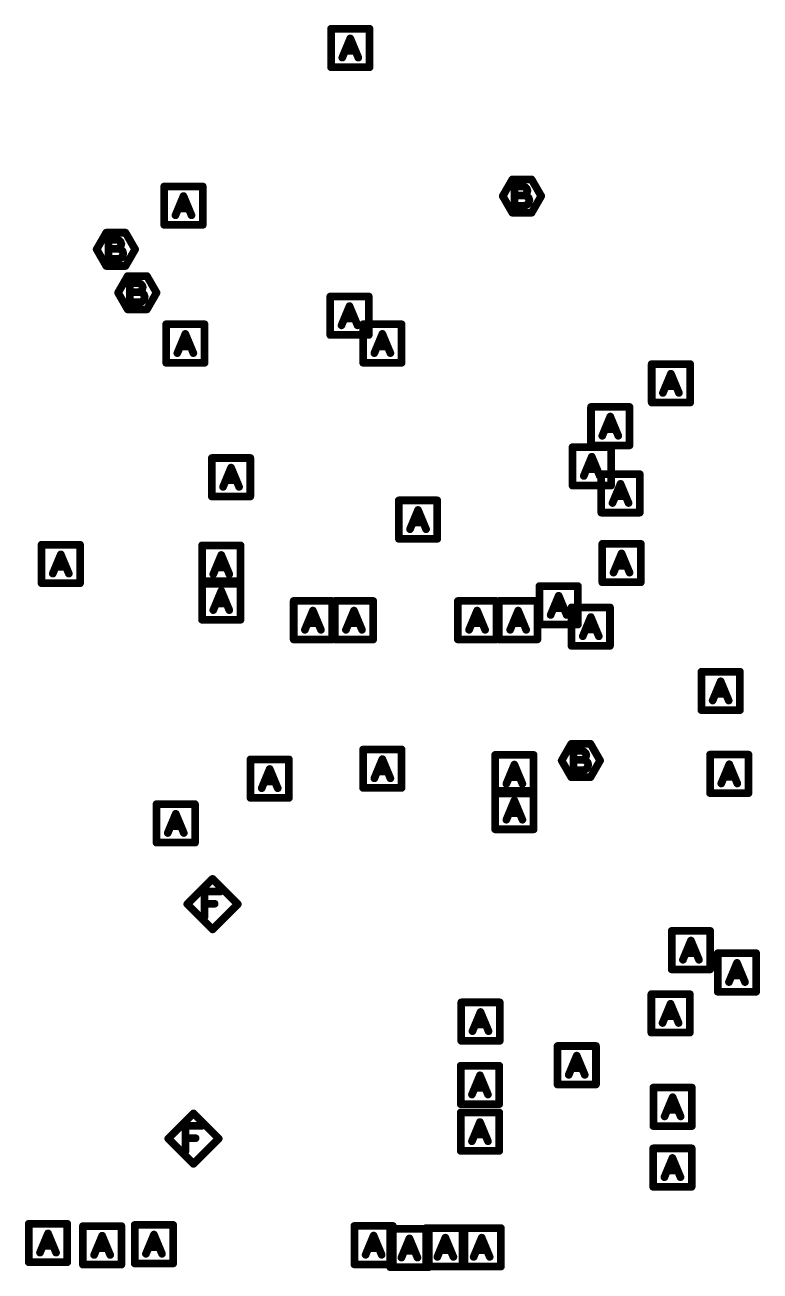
# Model space of a CAD drawing. Extents: x -14.2 to 19.9, y -5.2 to 16.9.
# Drawn here: x 1.117 to 1.69, y 3.436 to 4.407 of the extents above; entities that cross this region are included whole.
import ezdxf

# ---------------------------------------------------------------- set-up
doc = ezdxf.new("R2010")
doc.units = 0
doc.layers.get('0').update_dxf_attribs({"linetype": 'CONTINUOUS'})
doc.layers.add('FAB', color=2, linetype='CONTINUOUS')

# ---------------------------------------------------------------- blocks, each defined once
blk = doc.blocks.new('ROUND_1')
at = {"const_width": 0.003}
blk.add_lwpolyline([(-0.0015, 0, 1), (0.0015, 0, 1)], format="xyb", close=True, dxfattribs=at)

msp = doc.modelspace()

# ---------------------------------------------------------------- linework, layer by layer
at = {"layer": 'FAB', "const_width": 0.006}
for points in [[(1.3559, 4.37421), (1.3559, 4.40421)], [(1.3559, 4.40421), (1.3859, 4.40421)], [(1.3859, 4.40421), (1.3859, 4.37421)], [(1.36465, 4.38171), (1.3709, 4.39671)], [(1.3709, 4.39671), (1.37715, 4.38171)], [(1.3749, 4.38696), (1.3669, 4.38696)], [(1.3859, 4.37421), (1.3559, 4.37421)], [(1.2259, 4.25133), (1.2259, 4.28133)], [(1.2259, 4.28133), (1.2559, 4.28133)], [(1.2559, 4.28133), (1.2559, 4.25133)], [(1.4897, 4.2738), (1.4972, 4.28679)], [(1.4972, 4.28679), (1.5122, 4.28679)], [(1.5057, 4.2813), (1.49895, 4.2813)], [(1.49895, 4.2813), (1.49895, 4.2663)], [(1.50745, 4.28055), (1.5057, 4.2813)], [(1.50845, 4.27955), (1.50745, 4.28055)], [(1.5122, 4.28679), (1.5197, 4.2738)], [(1.23465, 4.25883), (1.2409, 4.27383)], [(1.2409, 4.27383), (1.24715, 4.25883)], [(1.4972, 4.26081), (1.4897, 4.2738)], [(1.5067, 4.2743), (1.49895, 4.2743)], [(1.5067, 4.2743), (1.5077, 4.27505)], [(1.50845, 4.2738), (1.5067, 4.2743)], [(1.5077, 4.27505), (1.50845, 4.2763)], [(1.50895, 4.27805), (1.50845, 4.27955)], [(1.50845, 4.2763), (1.50895, 4.27805)], [(1.50995, 4.2723), (1.50845, 4.2738)], [(1.51045, 4.27055), (1.50995, 4.2723)], [(1.5197, 4.2738), (1.5122, 4.26081)], [(1.2449, 4.26408), (1.2369, 4.26408)], [(1.49895, 4.2663), (1.5072, 4.2663)], [(1.5072, 4.2663), (1.50895, 4.2673)], [(1.50895, 4.2673), (1.50995, 4.2688)], [(1.50995, 4.2688), (1.51045, 4.27055)], [(1.2559, 4.25133), (1.2259, 4.25133)], [(1.5122, 4.26081), (1.4972, 4.26081)], [(1.17323, 4.2323), (1.18073, 4.24529)], [(1.18073, 4.24529), (1.19573, 4.24529)], [(1.19573, 4.24529), (1.20323, 4.2323)], [(1.18073, 4.21931), (1.17323, 4.2323)], [(1.18923, 4.2398), (1.18248, 4.2398)], [(1.18248, 4.2398), (1.18248, 4.2248)], [(1.19023, 4.2328), (1.18248, 4.2328)], [(1.19098, 4.23905), (1.18923, 4.2398)], [(1.19023, 4.2328), (1.19123, 4.23355)], [(1.19198, 4.2323), (1.19023, 4.2328)], [(1.19198, 4.23805), (1.19098, 4.23905)], [(1.19123, 4.23355), (1.19198, 4.2348)], [(1.19248, 4.23655), (1.19198, 4.23805)], [(1.19198, 4.2348), (1.19248, 4.23655)], [(1.19348, 4.2308), (1.19198, 4.2323)], [(1.20323, 4.2323), (1.19573, 4.21931)], [(1.18248, 4.2248), (1.19073, 4.2248)], [(1.19073, 4.2248), (1.19248, 4.2258)], [(1.19248, 4.2258), (1.19348, 4.2273)], [(1.19398, 4.22905), (1.19348, 4.2308)], [(1.19348, 4.2273), (1.19398, 4.22905)], [(1.19573, 4.21931), (1.18073, 4.21931)], [(1.18992, 4.19848), (1.19742, 4.21147)], [(1.19742, 4.21147), (1.21242, 4.21147)], [(1.20592, 4.20598), (1.19917, 4.20598)], [(1.19917, 4.20598), (1.19917, 4.19098)], [(1.20767, 4.20523), (1.20592, 4.20598)], [(1.20867, 4.20423), (1.20767, 4.20523)], [(1.20917, 4.20273), (1.20867, 4.20423)], [(1.20867, 4.20098), (1.20917, 4.20273)], [(1.21242, 4.21147), (1.21992, 4.19848)], [(1.19742, 4.18549), (1.18992, 4.19848)], [(1.20692, 4.19898), (1.19917, 4.19898)], [(1.20692, 4.19898), (1.20792, 4.19973)], [(1.20867, 4.19848), (1.20692, 4.19898)], [(1.20792, 4.19973), (1.20867, 4.20098)], [(1.21017, 4.19698), (1.20867, 4.19848)], [(1.20917, 4.19198), (1.21017, 4.19348)], [(1.21067, 4.19523), (1.21017, 4.19698)], [(1.21017, 4.19348), (1.21067, 4.19523)], [(1.21992, 4.19848), (1.21242, 4.18549)], [(1.3553, 4.16555), (1.3553, 4.19555)], [(1.3553, 4.19555), (1.3853, 4.19555)], [(1.3853, 4.19555), (1.3853, 4.16555)], [(1.21242, 4.18549), (1.19742, 4.18549)], [(1.19917, 4.19098), (1.20742, 4.19098)], [(1.20742, 4.19098), (1.20917, 4.19198)], [(1.36405, 4.17305), (1.3703, 4.18805)], [(1.3703, 4.18805), (1.37655, 4.17305)], [(1.22735, 4.14388), (1.22735, 4.17388)], [(1.22735, 4.17388), (1.25735, 4.17388)], [(1.25735, 4.17388), (1.25735, 4.14388)], [(1.3743, 4.1783), (1.3663, 4.1783)], [(1.3809, 4.14388), (1.3809, 4.17388)], [(1.3809, 4.17388), (1.4109, 4.17388)], [(1.4109, 4.17388), (1.4109, 4.14388)], [(1.2361, 4.15138), (1.24235, 4.16638)], [(1.24235, 4.16638), (1.2486, 4.15138)], [(1.3853, 4.16555), (1.3553, 4.16555)], [(1.38965, 4.15138), (1.3959, 4.16638)], [(1.3959, 4.16638), (1.40215, 4.15138)], [(1.24635, 4.15663), (1.23835, 4.15663)], [(1.3999, 4.15663), (1.3919, 4.15663)], [(1.25735, 4.14388), (1.22735, 4.14388)], [(1.4109, 4.14388), (1.3809, 4.14388)], [(1.60577, 4.11287), (1.60577, 4.14287)], [(1.60577, 4.14287), (1.63577, 4.14287)], [(1.61452, 4.12037), (1.62077, 4.13537)], [(1.62077, 4.13537), (1.62702, 4.12037)], [(1.63577, 4.14287), (1.63577, 4.11287)], [(1.62477, 4.12562), (1.61677, 4.12562)], [(1.5585, 4.07945), (1.5585, 4.10945)], [(1.5585, 4.10945), (1.5885, 4.10945)], [(1.5885, 4.10945), (1.5885, 4.07945)], [(1.63577, 4.11287), (1.60577, 4.11287)], [(1.56725, 4.08695), (1.5735, 4.10195)], [(1.5735, 4.10195), (1.57975, 4.08695)], [(1.5775, 4.0922), (1.5695, 4.0922)], [(1.5441, 4.04815), (1.5441, 4.07815)], [(1.5441, 4.07815), (1.5741, 4.07815)], [(1.5885, 4.07945), (1.5585, 4.07945)], [(1.5741, 4.07815), (1.5741, 4.04815)], [(1.263, 4.03965), (1.263, 4.06965)], [(1.263, 4.06965), (1.293, 4.06965)], [(1.293, 4.06965), (1.293, 4.03965)], [(1.55285, 4.05565), (1.5591, 4.07065)], [(1.5591, 4.07065), (1.56535, 4.05565)], [(1.27175, 4.04715), (1.278, 4.06215)], [(1.278, 4.06215), (1.28425, 4.04715)], [(1.5631, 4.0609), (1.5551, 4.0609)], [(1.5665, 4.02705), (1.5665, 4.05705)], [(1.5665, 4.05705), (1.5965, 4.05705)], [(1.5965, 4.05705), (1.5965, 4.02705)], [(1.282, 4.0524), (1.274, 4.0524)], [(1.5741, 4.04815), (1.5441, 4.04815)], [(1.57525, 4.03455), (1.5815, 4.04955)], [(1.5815, 4.04955), (1.58775, 4.03455)], [(1.293, 4.03965), (1.263, 4.03965)], [(1.5855, 4.0398), (1.5775, 4.0398)], [(1.4087, 4.00665), (1.4087, 4.03665)], [(1.4087, 4.03665), (1.4387, 4.03665)], [(1.41745, 4.01415), (1.4237, 4.02915)], [(1.4237, 4.02915), (1.42995, 4.01415)], [(1.4387, 4.03665), (1.4387, 4.00665)], [(1.4277, 4.0194), (1.4197, 4.0194)], [(1.5965, 4.02705), (1.5665, 4.02705)], [(1.1303, 3.97205), (1.1303, 4.00205)], [(1.1303, 4.00205), (1.1603, 4.00205)], [(1.1603, 4.00205), (1.1603, 3.97205)], [(1.25537, 3.97156), (1.25537, 4.00156)], [(1.25537, 4.00156), (1.28537, 4.00156)], [(1.28537, 4.00156), (1.28537, 3.97156)], [(1.4387, 4.00665), (1.4087, 4.00665)], [(1.5673, 3.97278), (1.5673, 4.00278)], [(1.5673, 4.00278), (1.5973, 4.00278)], [(1.5973, 4.00278), (1.5973, 3.97278)], [(1.13905, 3.97955), (1.1453, 3.99455)], [(1.1453, 3.99455), (1.15155, 3.97955)], [(1.26412, 3.97906), (1.27037, 3.99406)], [(1.27037, 3.99406), (1.27662, 3.97906)], [(1.57605, 3.98028), (1.5823, 3.99528)], [(1.5823, 3.99528), (1.58855, 3.98028)], [(1.1493, 3.9848), (1.1413, 3.9848)], [(1.27437, 3.98431), (1.26637, 3.98431)], [(1.5863, 3.98553), (1.5783, 3.98553)], [(1.1603, 3.97205), (1.1303, 3.97205)], [(1.25537, 3.94356), (1.25537, 3.97356)], [(1.25537, 3.97356), (1.28537, 3.97356)], [(1.28537, 3.97156), (1.25537, 3.97156)], [(1.28537, 3.97356), (1.28537, 3.94356)], [(1.5183, 3.9398), (1.5183, 3.9698)], [(1.5183, 3.9698), (1.5483, 3.9698)], [(1.5483, 3.9698), (1.5483, 3.9398)], [(1.5973, 3.97278), (1.5673, 3.97278)], [(1.26412, 3.95106), (1.27037, 3.96606)], [(1.27037, 3.96606), (1.27662, 3.95106)], [(1.52705, 3.9473), (1.5333, 3.9623)], [(1.5333, 3.9623), (1.53955, 3.9473)], [(1.27437, 3.95631), (1.26637, 3.95631)], [(1.32677, 3.92822), (1.32677, 3.95822)], [(1.32677, 3.95822), (1.35677, 3.95822)], [(1.33552, 3.93572), (1.34177, 3.95072)], [(1.34177, 3.95072), (1.34802, 3.93572)], [(1.35677, 3.95822), (1.35677, 3.92822)], [(1.35877, 3.92822), (1.35877, 3.95822)], [(1.35877, 3.95822), (1.38877, 3.95822)], [(1.36752, 3.93572), (1.37377, 3.95072)], [(1.37377, 3.95072), (1.38002, 3.93572)], [(1.38877, 3.95822), (1.38877, 3.92822)], [(1.45473, 3.92822), (1.45473, 3.95822)], [(1.45473, 3.95822), (1.48473, 3.95822)], [(1.46348, 3.93572), (1.46973, 3.95072)], [(1.46973, 3.95072), (1.47598, 3.93572)], [(1.48473, 3.95822), (1.48473, 3.92822)], [(1.48673, 3.92822), (1.48673, 3.95822)], [(1.48673, 3.95822), (1.51673, 3.95822)], [(1.49548, 3.93572), (1.50173, 3.95072)], [(1.50173, 3.95072), (1.50798, 3.93572)], [(1.51673, 3.95822), (1.51673, 3.92822)], [(1.5373, 3.95255), (1.5293, 3.95255)], [(1.5433, 3.9232), (1.5433, 3.9532)], [(1.5433, 3.9532), (1.5733, 3.9532)], [(1.5733, 3.9532), (1.5733, 3.9232)], [(1.28537, 3.94356), (1.25537, 3.94356)], [(1.34577, 3.94097), (1.33777, 3.94097)], [(1.37777, 3.94097), (1.36977, 3.94097)], [(1.47373, 3.94097), (1.46573, 3.94097)], [(1.50573, 3.94097), (1.49773, 3.94097)], [(1.55205, 3.9307), (1.5583, 3.9457)], [(1.5583, 3.9457), (1.56455, 3.9307)], [(1.5483, 3.9398), (1.5183, 3.9398)], [(1.5623, 3.93595), (1.5543, 3.93595)], [(1.35677, 3.92822), (1.32677, 3.92822)], [(1.38877, 3.92822), (1.35877, 3.92822)], [(1.48473, 3.92822), (1.45473, 3.92822)], [(1.51673, 3.92822), (1.48673, 3.92822)], [(1.5733, 3.9232), (1.5433, 3.9232)], [(1.64455, 3.8731), (1.64455, 3.9031)], [(1.64455, 3.9031), (1.67455, 3.9031)], [(1.67455, 3.9031), (1.67455, 3.8731)], [(1.6533, 3.8806), (1.65955, 3.8956)], [(1.65955, 3.8956), (1.6658, 3.8806)], [(1.66355, 3.88585), (1.65555, 3.88585)], [(1.67455, 3.8731), (1.64455, 3.8731)], [(1.5356, 3.83385), (1.5431, 3.84684)], [(1.5431, 3.84684), (1.5581, 3.84684)], [(1.5581, 3.84684), (1.5656, 3.83385)], [(1.2931, 3.80475), (1.2931, 3.83475)], [(1.2931, 3.83475), (1.3231, 3.83475)], [(1.3231, 3.83475), (1.3231, 3.80475)], [(1.3809, 3.81248), (1.3809, 3.84248)], [(1.3809, 3.84248), (1.4109, 3.84248)], [(1.38965, 3.81998), (1.3959, 3.83498)], [(1.3959, 3.83498), (1.40215, 3.81998)], [(1.4109, 3.84248), (1.4109, 3.81248)], [(1.48379, 3.80821), (1.48379, 3.83821)], [(1.48379, 3.83821), (1.51379, 3.83821)], [(1.51379, 3.83821), (1.51379, 3.80821)], [(1.5431, 3.82086), (1.5356, 3.83385)], [(1.5516, 3.84135), (1.54485, 3.84135)], [(1.54485, 3.84135), (1.54485, 3.82635)], [(1.5526, 3.83435), (1.54485, 3.83435)], [(1.55335, 3.8406), (1.5516, 3.84135)], [(1.5526, 3.83435), (1.5536, 3.8351)], [(1.55435, 3.83385), (1.5526, 3.83435)], [(1.55435, 3.8396), (1.55335, 3.8406)], [(1.5536, 3.8351), (1.55435, 3.83635)], [(1.55485, 3.8381), (1.55435, 3.8396)], [(1.55435, 3.83635), (1.55485, 3.8381)], [(1.55585, 3.83235), (1.55435, 3.83385)], [(1.5656, 3.83385), (1.5581, 3.82086)], [(1.65126, 3.80845), (1.65126, 3.83845)], [(1.65126, 3.83845), (1.68126, 3.83845)], [(1.68126, 3.83845), (1.68126, 3.80845)], [(1.30185, 3.81225), (1.3081, 3.82725)], [(1.3081, 3.82725), (1.31435, 3.81225)], [(1.3999, 3.82523), (1.3919, 3.82523)], [(1.49254, 3.81571), (1.49879, 3.83071)], [(1.49879, 3.83071), (1.50504, 3.81571)], [(1.54485, 3.82635), (1.5531, 3.82635)], [(1.5531, 3.82635), (1.55485, 3.82735)], [(1.55485, 3.82735), (1.55585, 3.82885)], [(1.55635, 3.8306), (1.55585, 3.83235)], [(1.55585, 3.82885), (1.55635, 3.8306)], [(1.66001, 3.81595), (1.66626, 3.83095)], [(1.66626, 3.83095), (1.67251, 3.81595)], [(1.3121, 3.8175), (1.3041, 3.8175)], [(1.50279, 3.82096), (1.49479, 3.82096)], [(1.5581, 3.82086), (1.5431, 3.82086)], [(1.67026, 3.8212), (1.66226, 3.8212)], [(1.3231, 3.80475), (1.2931, 3.80475)], [(1.4109, 3.81248), (1.3809, 3.81248)], [(1.48379, 3.78021), (1.48379, 3.81021)], [(1.48379, 3.81021), (1.51379, 3.81021)], [(1.51379, 3.80821), (1.48379, 3.80821)], [(1.51379, 3.81021), (1.51379, 3.78021)], [(1.68126, 3.80845), (1.65126, 3.80845)], [(1.2199, 3.76985), (1.2199, 3.79985)], [(1.2199, 3.79985), (1.2499, 3.79985)], [(1.2499, 3.79985), (1.2499, 3.76985)], [(1.49254, 3.78771), (1.49879, 3.80271)], [(1.49879, 3.80271), (1.50504, 3.78771)], [(1.22865, 3.77735), (1.2349, 3.79235)], [(1.2349, 3.79235), (1.24115, 3.77735)], [(1.50279, 3.79296), (1.49479, 3.79296)], [(1.2389, 3.7826), (1.2309, 3.7826)], [(1.51379, 3.78021), (1.48379, 3.78021)], [(1.2499, 3.76985), (1.2199, 3.76985)], [(1.24386, 3.7219), (1.26355, 3.74159)], [(1.26355, 3.74159), (1.28323, 3.7219)], [(1.25731, 3.71206), (1.25731, 3.73176)], [(1.25731, 3.73176), (1.26979, 3.73176)], [(1.26355, 3.70221), (1.24386, 3.7219)], [(1.26519, 3.72224), (1.25731, 3.72224)], [(1.28323, 3.7219), (1.26355, 3.70221)], [(1.62138, 3.67105), (1.62138, 3.70105)], [(1.62138, 3.70105), (1.65138, 3.70105)], [(1.65138, 3.70105), (1.65138, 3.67105)], [(1.63013, 3.67855), (1.63638, 3.69355)], [(1.63638, 3.69355), (1.64263, 3.67855)], [(1.64038, 3.6838), (1.63238, 3.6838)], [(1.65725, 3.65366), (1.65725, 3.68366)], [(1.65725, 3.68366), (1.68725, 3.68366)], [(1.68725, 3.68366), (1.68725, 3.65366)], [(1.65138, 3.67105), (1.62138, 3.67105)], [(1.666, 3.66116), (1.67225, 3.67616)], [(1.67225, 3.67616), (1.6785, 3.66116)], [(1.67625, 3.66641), (1.66825, 3.66641)], [(1.6055, 3.62175), (1.6055, 3.65175)], [(1.6055, 3.65175), (1.6355, 3.65175)], [(1.6355, 3.65175), (1.6355, 3.62175)], [(1.68725, 3.65366), (1.65725, 3.65366)], [(1.45739, 3.61537), (1.45739, 3.64537)], [(1.45739, 3.64537), (1.48739, 3.64537)], [(1.48739, 3.64537), (1.48739, 3.61537)], [(1.61425, 3.62925), (1.6205, 3.64425)], [(1.6205, 3.64425), (1.62675, 3.62925)], [(1.46614, 3.62287), (1.47239, 3.63787)], [(1.47239, 3.63787), (1.47864, 3.62287)], [(1.6245, 3.6345), (1.6165, 3.6345)], [(1.47639, 3.62812), (1.46839, 3.62812)], [(1.6355, 3.62175), (1.6055, 3.62175)], [(1.48739, 3.61537), (1.45739, 3.61537)], [(1.53239, 3.58135), (1.53239, 3.61135)], [(1.53239, 3.61135), (1.56239, 3.61135)], [(1.56239, 3.61135), (1.56239, 3.58135)], [(1.54114, 3.58885), (1.54739, 3.60385)], [(1.54739, 3.60385), (1.55364, 3.58885)], [(1.45696, 3.566), (1.45696, 3.596)], [(1.45696, 3.596), (1.48696, 3.596)], [(1.48696, 3.596), (1.48696, 3.566)], [(1.55139, 3.5941), (1.54339, 3.5941)], [(1.46571, 3.5735), (1.47196, 3.5885)], [(1.47196, 3.5885), (1.47821, 3.5735)], [(1.56239, 3.58135), (1.53239, 3.58135)], [(1.47596, 3.57875), (1.46796, 3.57875)], [(1.6071, 3.54895), (1.6071, 3.57895)], [(1.6071, 3.57895), (1.6371, 3.57895)], [(1.61585, 3.55645), (1.6221, 3.57145)], [(1.6221, 3.57145), (1.62835, 3.55645)], [(1.6371, 3.57895), (1.6371, 3.54895)], [(1.48696, 3.566), (1.45696, 3.566)], [(1.6261, 3.5617), (1.6181, 3.5617)], [(1.22901, 3.53915), (1.2487, 3.55884)], [(1.2487, 3.55884), (1.26839, 3.53915)], [(1.45696, 3.52958), (1.45696, 3.55958)], [(1.45696, 3.55958), (1.48696, 3.55958)], [(1.46571, 3.53708), (1.47196, 3.55208)], [(1.47196, 3.55208), (1.47821, 3.53708)], [(1.48696, 3.55958), (1.48696, 3.52958)], [(1.24246, 3.52931), (1.24246, 3.54901)], [(1.24246, 3.54901), (1.25494, 3.54901)], [(1.47596, 3.54233), (1.46796, 3.54233)], [(1.6371, 3.54895), (1.6071, 3.54895)], [(1.2487, 3.51946), (1.22901, 3.53915)], [(1.25034, 3.53949), (1.24246, 3.53949)], [(1.26839, 3.53915), (1.2487, 3.51946)], [(1.48696, 3.52958), (1.45696, 3.52958)], [(1.60696, 3.50158), (1.60696, 3.53158)], [(1.60696, 3.53158), (1.63696, 3.53158)], [(1.61571, 3.50908), (1.62196, 3.52408)], [(1.62196, 3.52408), (1.62821, 3.50908)], [(1.63696, 3.53158), (1.63696, 3.50158)], [(1.62596, 3.51433), (1.61796, 3.51433)], [(1.63696, 3.50158), (1.60696, 3.50158)], [(1.12034, 3.44279), (1.12034, 3.47279)], [(1.12034, 3.47279), (1.15034, 3.47279)], [(1.12909, 3.45029), (1.13534, 3.46529)], [(1.13534, 3.46529), (1.14159, 3.45029)], [(1.15034, 3.47279), (1.15034, 3.44279)], [(1.16253, 3.44096), (1.16253, 3.47096)], [(1.16253, 3.47096), (1.19253, 3.47096)], [(1.19253, 3.47096), (1.19253, 3.44096)], [(1.20289, 3.44187), (1.20289, 3.47187)], [(1.20289, 3.47187), (1.23289, 3.47187)], [(1.23289, 3.47187), (1.23289, 3.44187)], [(1.37408, 3.44111), (1.37408, 3.47111)], [(1.37408, 3.47111), (1.40408, 3.47111)], [(1.402, 3.43891), (1.402, 3.46891)], [(1.402, 3.46891), (1.432, 3.46891)], [(1.40408, 3.47111), (1.40408, 3.44111)], [(1.43, 3.43945), (1.43, 3.46945)], [(1.43, 3.46945), (1.46, 3.46945)], [(1.432, 3.46891), (1.432, 3.43891)], [(1.4583, 3.43945), (1.4583, 3.46945)], [(1.4583, 3.46945), (1.4883, 3.46945)], [(1.46, 3.46945), (1.46, 3.43945)], [(1.4883, 3.46945), (1.4883, 3.43945)], [(1.13934, 3.45554), (1.13134, 3.45554)], [(1.17128, 3.44846), (1.17753, 3.46346)], [(1.17753, 3.46346), (1.18378, 3.44846)], [(1.21164, 3.44937), (1.21789, 3.46437)], [(1.21789, 3.46437), (1.22414, 3.44937)], [(1.38283, 3.44861), (1.38908, 3.46361)], [(1.38908, 3.46361), (1.39533, 3.44861)], [(1.41075, 3.44641), (1.417, 3.46141)], [(1.417, 3.46141), (1.42325, 3.44641)], [(1.43875, 3.44695), (1.445, 3.46195)], [(1.445, 3.46195), (1.45125, 3.44695)], [(1.46705, 3.44695), (1.4733, 3.46195)], [(1.4733, 3.46195), (1.47955, 3.44695)], [(1.18153, 3.45371), (1.17353, 3.45371)], [(1.22189, 3.45462), (1.21389, 3.45462)], [(1.39308, 3.45386), (1.38508, 3.45386)], [(1.421, 3.45166), (1.413, 3.45166)], [(1.449, 3.4522), (1.441, 3.4522)], [(1.4773, 3.4522), (1.4693, 3.4522)], [(1.15034, 3.44279), (1.12034, 3.44279)], [(1.19253, 3.44096), (1.16253, 3.44096)], [(1.23289, 3.44187), (1.20289, 3.44187)], [(1.40408, 3.44111), (1.37408, 3.44111)], [(1.432, 3.43891), (1.402, 3.43891)], [(1.46, 3.43945), (1.43, 3.43945)], [(1.4883, 3.43945), (1.4583, 3.43945)]]:
    msp.add_lwpolyline(points, dxfattribs=at)

# ---------------------------------------------------------------- block references
at = {"layer": 'FAB'}
for p in [(1.3559, 4.40421), (1.3559, 4.40421), (1.3859, 4.40421), (1.3859, 4.40421), (1.3709, 4.39671), (1.3709, 4.39671), (1.36465, 4.38171), (1.3669, 4.38696), (1.3749, 4.38696), (1.37715, 4.38171), (1.3559, 4.37421), (1.3559, 4.37421), (1.3859, 4.37421), (1.3859, 4.37421), (1.2259, 4.28133), (1.2259, 4.28133), (1.2559, 4.28133), (1.2559, 4.28133), (1.4972, 4.28679), (1.4972, 4.28679), (1.49895, 4.2813), (1.49895, 4.2813), (1.5057, 4.2813), (1.5057, 4.2813), (1.50745, 4.28055), (1.50745, 4.28055), (1.5122, 4.28679), (1.5122, 4.28679), (1.2409, 4.27383), (1.2409, 4.27383), (1.4897, 4.2738), (1.4897, 4.2738), (1.49895, 4.2743), (1.5067, 4.2743), (1.5067, 4.2743), (1.5067, 4.2743), (1.5077, 4.27505), (1.5077, 4.27505), (1.50845, 4.27955), (1.50845, 4.27955), (1.50845, 4.2763), (1.50845, 4.2763), (1.50845, 4.2738), (1.50845, 4.2738), (1.50895, 4.27805), (1.50895, 4.27805), (1.50995, 4.2723), (1.50995, 4.2723), (1.5197, 4.2738), (1.5197, 4.2738), (1.2369, 4.26408), (1.2449, 4.26408), (1.49895, 4.2663), (1.49895, 4.2663), (1.5072, 4.2663), (1.5072, 4.2663), (1.50895, 4.2673), (1.50895, 4.2673), (1.50995, 4.2688), (1.50995, 4.2688), (1.51045, 4.27055), (1.51045, 4.27055), (1.2259, 4.25133), (1.2259, 4.25133), (1.23465, 4.25883), (1.24715, 4.25883), (1.2559, 4.25133), (1.2559, 4.25133), (1.4972, 4.26081), (1.4972, 4.26081), (1.5122, 4.26081), (1.5122, 4.26081), (1.18073, 4.24529), (1.18073, 4.24529), (1.19573, 4.24529), (1.19573, 4.24529), (1.17323, 4.2323), (1.17323, 4.2323), (1.18248, 4.2398), (1.18248, 4.2398), (1.18248, 4.2328), (1.18923, 4.2398), (1.18923, 4.2398), (1.19023, 4.2328), (1.19023, 4.2328), (1.19023, 4.2328), (1.19098, 4.23905), (1.19098, 4.23905), (1.19123, 4.23355), (1.19123, 4.23355), (1.19198, 4.23805), (1.19198, 4.23805), (1.19198, 4.2348), (1.19198, 4.2348), (1.19198, 4.2323), (1.19198, 4.2323), (1.19248, 4.23655), (1.19248, 4.23655), (1.20323, 4.2323), (1.20323, 4.2323), (1.18248, 4.2248), (1.18248, 4.2248), (1.19073, 4.2248), (1.19073, 4.2248), (1.19248, 4.2258), (1.19248, 4.2258), (1.19348, 4.2308), (1.19348, 4.2308), (1.19348, 4.2273), (1.19348, 4.2273), (1.19398, 4.22905), (1.19398, 4.22905), (1.18073, 4.21931), (1.18073, 4.21931), (1.19573, 4.21931), (1.19573, 4.21931), (1.19742, 4.21147), (1.19742, 4.21147), (1.19917, 4.20598), (1.19917, 4.20598), (1.20592, 4.20598), (1.20592, 4.20598), (1.20767, 4.20523), (1.20767, 4.20523), (1.20867, 4.20423), (1.20867, 4.20423), (1.20917, 4.20273), (1.20917, 4.20273), (1.21242, 4.21147), (1.21242, 4.21147), (1.18992, 4.19848), (1.18992, 4.19848), (1.19917, 4.19898), (1.20692, 4.19898), (1.20692, 4.19898), (1.20692, 4.19898), (1.20792, 4.19973), (1.20792, 4.19973), (1.20867, 4.20098), (1.20867, 4.20098), (1.20867, 4.19848), (1.20867, 4.19848), (1.21017, 4.19698), (1.21017, 4.19698), (1.21017, 4.19348), (1.21017, 4.19348), (1.21067, 4.19523), (1.21067, 4.19523), (1.21992, 4.19848), (1.21992, 4.19848), (1.3553, 4.19555), (1.3553, 4.19555), (1.3853, 4.19555), (1.3853, 4.19555), (1.19742, 4.18549), (1.19742, 4.18549), (1.19917, 4.19098), (1.19917, 4.19098), (1.20742, 4.19098), (1.20742, 4.19098), (1.20917, 4.19198), (1.20917, 4.19198), (1.21242, 4.18549), (1.21242, 4.18549), (1.3703, 4.18805), (1.3703, 4.18805), (1.22735, 4.17388), (1.22735, 4.17388), (1.25735, 4.17388), (1.25735, 4.17388), (1.3663, 4.1783), (1.3743, 4.1783), (1.3809, 4.17388), (1.3809, 4.17388), (1.4109, 4.17388), (1.4109, 4.17388), (1.24235, 4.16638), (1.24235, 4.16638), (1.3553, 4.16555), (1.3553, 4.16555), (1.36405, 4.17305), (1.37655, 4.17305), (1.3853, 4.16555), (1.3853, 4.16555), (1.3959, 4.16638), (1.3959, 4.16638), (1.23835, 4.15663), (1.24635, 4.15663), (1.3919, 4.15663), (1.3999, 4.15663), (1.2361, 4.15138), (1.2486, 4.15138), (1.38965, 4.15138), (1.40215, 4.15138), (1.22735, 4.14388), (1.22735, 4.14388), (1.25735, 4.14388), (1.25735, 4.14388), (1.3809, 4.14388), (1.3809, 4.14388), (1.4109, 4.14388), (1.4109, 4.14388), (1.60577, 4.14287), (1.60577, 4.14287), (1.62077, 4.13537), (1.62077, 4.13537), (1.63577, 4.14287), (1.63577, 4.14287), (1.61677, 4.12562), (1.62477, 4.12562), (1.61452, 4.12037), (1.62702, 4.12037), (1.5585, 4.10945), (1.5585, 4.10945), (1.5885, 4.10945), (1.5885, 4.10945), (1.60577, 4.11287), (1.60577, 4.11287), (1.63577, 4.11287), (1.63577, 4.11287), (1.5735, 4.10195), (1.5735, 4.10195), (1.56725, 4.08695), (1.5695, 4.0922), (1.5775, 4.0922), (1.57975, 4.08695), (1.5441, 4.07815), (1.5441, 4.07815), (1.5585, 4.07945), (1.5585, 4.07945), (1.5741, 4.07815), (1.5741, 4.07815), (1.5885, 4.07945), (1.5885, 4.07945), (1.263, 4.06965), (1.263, 4.06965), (1.293, 4.06965), (1.293, 4.06965), (1.5591, 4.07065), (1.5591, 4.07065), (1.278, 4.06215), (1.278, 4.06215), (1.5551, 4.0609), (1.5631, 4.0609), (1.5665, 4.05705), (1.5665, 4.05705), (1.5965, 4.05705), (1.5965, 4.05705), (1.274, 4.0524), (1.282, 4.0524), (1.5441, 4.04815), (1.5441, 4.04815), (1.55285, 4.05565), (1.56535, 4.05565), (1.5741, 4.04815), (1.5741, 4.04815), (1.5815, 4.04955), (1.5815, 4.04955), (1.263, 4.03965), (1.263, 4.03965), (1.27175, 4.04715), (1.28425, 4.04715), (1.293, 4.03965), (1.293, 4.03965), (1.5775, 4.0398), (1.5855, 4.0398), (1.4087, 4.03665), (1.4087, 4.03665), (1.4237, 4.02915), (1.4237, 4.02915), (1.4387, 4.03665), (1.4387, 4.03665), (1.57525, 4.03455), (1.58775, 4.03455), (1.4197, 4.0194), (1.4277, 4.0194), (1.5665, 4.02705), (1.5665, 4.02705), (1.5965, 4.02705), (1.5965, 4.02705), (1.41745, 4.01415), (1.42995, 4.01415), (1.1303, 4.00205), (1.1303, 4.00205), (1.1603, 4.00205), (1.1603, 4.00205), (1.25537, 4.00156), (1.25537, 4.00156), (1.28537, 4.00156), (1.28537, 4.00156), (1.4087, 4.00665), (1.4087, 4.00665), (1.4387, 4.00665), (1.4387, 4.00665), (1.5673, 4.00278), (1.5673, 4.00278), (1.5973, 4.00278), (1.5973, 4.00278), (1.1453, 3.99455), (1.1453, 3.99455), (1.27037, 3.99406), (1.27037, 3.99406), (1.5823, 3.99528), (1.5823, 3.99528), (1.13905, 3.97955), (1.1413, 3.9848), (1.1493, 3.9848), (1.15155, 3.97955), (1.26637, 3.98431), (1.27437, 3.98431), (1.57605, 3.98028), (1.5783, 3.98553), (1.5863, 3.98553), (1.58855, 3.98028), (1.1303, 3.97205), (1.1303, 3.97205), (1.1603, 3.97205), (1.1603, 3.97205), (1.25537, 3.97356), (1.25537, 3.97356), (1.25537, 3.97156), (1.25537, 3.97156), (1.26412, 3.97906), (1.27662, 3.97906), (1.28537, 3.97356), (1.28537, 3.97356), (1.28537, 3.97156), (1.28537, 3.97156), (1.5183, 3.9698), (1.5183, 3.9698), (1.5483, 3.9698), (1.5483, 3.9698), (1.5673, 3.97278), (1.5673, 3.97278), (1.5973, 3.97278), (1.5973, 3.97278), (1.27037, 3.96606), (1.27037, 3.96606), (1.5333, 3.9623), (1.5333, 3.9623), (1.26412, 3.95106), (1.26637, 3.95631), (1.27437, 3.95631), (1.27662, 3.95106), (1.32677, 3.95822), (1.32677, 3.95822), (1.34177, 3.95072), (1.34177, 3.95072), (1.35677, 3.95822), (1.35677, 3.95822), (1.35877, 3.95822), (1.35877, 3.95822), (1.37377, 3.95072), (1.37377, 3.95072), (1.38877, 3.95822), (1.38877, 3.95822), (1.45473, 3.95822), (1.45473, 3.95822), (1.46973, 3.95072), (1.46973, 3.95072), (1.48473, 3.95822), (1.48473, 3.95822), (1.48673, 3.95822), (1.48673, 3.95822), (1.50173, 3.95072), (1.50173, 3.95072), (1.51673, 3.95822), (1.51673, 3.95822), (1.5293, 3.95255), (1.5373, 3.95255), (1.5433, 3.9532), (1.5433, 3.9532), (1.5733, 3.9532), (1.5733, 3.9532), (1.25537, 3.94356), (1.25537, 3.94356), (1.28537, 3.94356), (1.28537, 3.94356), (1.33777, 3.94097), (1.34577, 3.94097), (1.36977, 3.94097), (1.37777, 3.94097), (1.46573, 3.94097), (1.47373, 3.94097), (1.49773, 3.94097), (1.50573, 3.94097), (1.52705, 3.9473), (1.53955, 3.9473), (1.5583, 3.9457), (1.5583, 3.9457), (1.33552, 3.93572), (1.34802, 3.93572), (1.36752, 3.93572), (1.38002, 3.93572), (1.46348, 3.93572), (1.47598, 3.93572), (1.49548, 3.93572), (1.50798, 3.93572), (1.5183, 3.9398), (1.5183, 3.9398), (1.5483, 3.9398), (1.5483, 3.9398), (1.5543, 3.93595), (1.5623, 3.93595), (1.32677, 3.92822), (1.32677, 3.92822), (1.35677, 3.92822), (1.35677, 3.92822), (1.35877, 3.92822), (1.35877, 3.92822), (1.38877, 3.92822), (1.38877, 3.92822), (1.45473, 3.92822), (1.45473, 3.92822), (1.48473, 3.92822), (1.48473, 3.92822), (1.48673, 3.92822), (1.48673, 3.92822), (1.51673, 3.92822), (1.51673, 3.92822), (1.5433, 3.9232), (1.5433, 3.9232), (1.55205, 3.9307), (1.56455, 3.9307), (1.5733, 3.9232), (1.5733, 3.9232), (1.64455, 3.9031), (1.64455, 3.9031), (1.67455, 3.9031), (1.67455, 3.9031), (1.65955, 3.8956), (1.65955, 3.8956), (1.65555, 3.88585), (1.66355, 3.88585), (1.64455, 3.8731), (1.64455, 3.8731), (1.6533, 3.8806), (1.6658, 3.8806), (1.67455, 3.8731), (1.67455, 3.8731), (1.5431, 3.84684), (1.5431, 3.84684), (1.5581, 3.84684), (1.5581, 3.84684), (1.2931, 3.83475), (1.2931, 3.83475), (1.3231, 3.83475), (1.3231, 3.83475), (1.3809, 3.84248), (1.3809, 3.84248), (1.3959, 3.83498), (1.3959, 3.83498), (1.4109, 3.84248), (1.4109, 3.84248), (1.48379, 3.83821), (1.48379, 3.83821), (1.51379, 3.83821), (1.51379, 3.83821), (1.5356, 3.83385), (1.5356, 3.83385), (1.54485, 3.84135), (1.54485, 3.84135), (1.54485, 3.83435), (1.5516, 3.84135), (1.5516, 3.84135), (1.5526, 3.83435), (1.5526, 3.83435), (1.5526, 3.83435), (1.55335, 3.8406), (1.55335, 3.8406), (1.5536, 3.8351), (1.5536, 3.8351), (1.55435, 3.8396), (1.55435, 3.8396), (1.55435, 3.83635), (1.55435, 3.83635), (1.55435, 3.83385), (1.55435, 3.83385), (1.55485, 3.8381), (1.55485, 3.8381), (1.5656, 3.83385), (1.5656, 3.83385), (1.65126, 3.83845), (1.65126, 3.83845), (1.68126, 3.83845), (1.68126, 3.83845), (1.3081, 3.82725), (1.3081, 3.82725), (1.3919, 3.82523), (1.3999, 3.82523), (1.49879, 3.83071), (1.49879, 3.83071), (1.54485, 3.82635), (1.54485, 3.82635), (1.5531, 3.82635), (1.5531, 3.82635), (1.55485, 3.82735), (1.55485, 3.82735), (1.55585, 3.83235), (1.55585, 3.83235), (1.55585, 3.82885), (1.55585, 3.82885), (1.55635, 3.8306), (1.55635, 3.8306), (1.66626, 3.83095), (1.66626, 3.83095), (1.3041, 3.8175), (1.3121, 3.8175), (1.38965, 3.81998), (1.40215, 3.81998), (1.49254, 3.81571), (1.49479, 3.82096), (1.50279, 3.82096), (1.50504, 3.81571), (1.5431, 3.82086), (1.5431, 3.82086), (1.5581, 3.82086), (1.5581, 3.82086), (1.66001, 3.81595), (1.66226, 3.8212), (1.67026, 3.8212), (1.67251, 3.81595), (1.2931, 3.80475), (1.2931, 3.80475), (1.30185, 3.81225), (1.31435, 3.81225), (1.3231, 3.80475), (1.3231, 3.80475), (1.3809, 3.81248), (1.3809, 3.81248), (1.4109, 3.81248), (1.4109, 3.81248), (1.48379, 3.81021), (1.48379, 3.81021), (1.48379, 3.80821), (1.48379, 3.80821), (1.51379, 3.81021), (1.51379, 3.81021), (1.51379, 3.80821), (1.51379, 3.80821), (1.65126, 3.80845), (1.65126, 3.80845), (1.68126, 3.80845), (1.68126, 3.80845), (1.2199, 3.79985), (1.2199, 3.79985), (1.2499, 3.79985), (1.2499, 3.79985), (1.49879, 3.80271), (1.49879, 3.80271), (1.2349, 3.79235), (1.2349, 3.79235), (1.49254, 3.78771), (1.49479, 3.79296), (1.50279, 3.79296), (1.50504, 3.78771), (1.22865, 3.77735), (1.2309, 3.7826), (1.2389, 3.7826), (1.24115, 3.77735), (1.48379, 3.78021), (1.48379, 3.78021), (1.51379, 3.78021), (1.51379, 3.78021), (1.2199, 3.76985), (1.2199, 3.76985), (1.2499, 3.76985), (1.2499, 3.76985), (1.26355, 3.74159), (1.26355, 3.74159), (1.25731, 3.73176), (1.25731, 3.73176), (1.26979, 3.73176), (1.24386, 3.7219), (1.24386, 3.7219), (1.25731, 3.72224), (1.26519, 3.72224), (1.28323, 3.7219), (1.28323, 3.7219), (1.25731, 3.71206), (1.26355, 3.70221), (1.26355, 3.70221), (1.62138, 3.70105), (1.62138, 3.70105), (1.65138, 3.70105), (1.65138, 3.70105), (1.63638, 3.69355), (1.63638, 3.69355), (1.63013, 3.67855), (1.63238, 3.6838), (1.64038, 3.6838), (1.64263, 3.67855), (1.65725, 3.68366), (1.65725, 3.68366), (1.68725, 3.68366), (1.68725, 3.68366), (1.62138, 3.67105), (1.62138, 3.67105), (1.65138, 3.67105), (1.65138, 3.67105), (1.67225, 3.67616), (1.67225, 3.67616), (1.666, 3.66116), (1.66825, 3.66641), (1.67625, 3.66641), (1.6785, 3.66116), (1.6055, 3.65175), (1.6055, 3.65175), (1.6355, 3.65175), (1.6355, 3.65175), (1.65725, 3.65366), (1.65725, 3.65366), (1.68725, 3.65366), (1.68725, 3.65366), (1.45739, 3.64537), (1.45739, 3.64537), (1.48739, 3.64537), (1.48739, 3.64537), (1.6205, 3.64425), (1.6205, 3.64425), (1.47239, 3.63787), (1.47239, 3.63787), (1.6165, 3.6345), (1.6245, 3.6345), (1.46614, 3.62287), (1.46839, 3.62812), (1.47639, 3.62812), (1.47864, 3.62287), (1.6055, 3.62175), (1.6055, 3.62175), (1.61425, 3.62925), (1.62675, 3.62925), (1.6355, 3.62175), (1.6355, 3.62175), (1.45739, 3.61537), (1.45739, 3.61537), (1.48739, 3.61537), (1.48739, 3.61537), (1.53239, 3.61135), (1.53239, 3.61135), (1.56239, 3.61135), (1.56239, 3.61135), (1.54739, 3.60385), (1.54739, 3.60385), (1.45696, 3.596), (1.45696, 3.596), (1.48696, 3.596), (1.48696, 3.596), (1.54339, 3.5941), (1.55139, 3.5941), (1.47196, 3.5885), (1.47196, 3.5885), (1.53239, 3.58135), (1.53239, 3.58135), (1.54114, 3.58885), (1.55364, 3.58885), (1.56239, 3.58135), (1.56239, 3.58135), (1.46571, 3.5735), (1.46796, 3.57875), (1.47596, 3.57875), (1.47821, 3.5735), (1.6071, 3.57895), (1.6071, 3.57895), (1.6221, 3.57145), (1.6221, 3.57145), (1.6371, 3.57895), (1.6371, 3.57895), (1.45696, 3.566), (1.45696, 3.566), (1.48696, 3.566), (1.48696, 3.566), (1.6181, 3.5617), (1.6261, 3.5617), (1.2487, 3.55884), (1.2487, 3.55884), (1.45696, 3.55958), (1.45696, 3.55958), (1.47196, 3.55208), (1.47196, 3.55208), (1.48696, 3.55958), (1.48696, 3.55958), (1.61585, 3.55645), (1.62835, 3.55645), (1.24246, 3.54901), (1.24246, 3.54901), (1.25494, 3.54901), (1.46796, 3.54233), (1.47596, 3.54233), (1.6071, 3.54895), (1.6071, 3.54895), (1.6371, 3.54895), (1.6371, 3.54895), (1.22901, 3.53915), (1.22901, 3.53915), (1.24246, 3.53949), (1.25034, 3.53949), (1.26839, 3.53915), (1.26839, 3.53915), (1.46571, 3.53708), (1.47821, 3.53708), (1.24246, 3.52931), (1.45696, 3.52958), (1.45696, 3.52958), (1.48696, 3.52958), (1.48696, 3.52958), (1.60696, 3.53158), (1.60696, 3.53158), (1.62196, 3.52408), (1.62196, 3.52408), (1.63696, 3.53158), (1.63696, 3.53158), (1.2487, 3.51946), (1.2487, 3.51946), (1.61796, 3.51433), (1.62596, 3.51433), (1.61571, 3.50908), (1.62821, 3.50908), (1.60696, 3.50158), (1.60696, 3.50158), (1.63696, 3.50158), (1.63696, 3.50158), (1.12034, 3.47279), (1.12034, 3.47279), (1.13534, 3.46529), (1.13534, 3.46529), (1.15034, 3.47279), (1.15034, 3.47279), (1.16253, 3.47096), (1.16253, 3.47096), (1.19253, 3.47096), (1.19253, 3.47096), (1.20289, 3.47187), (1.20289, 3.47187), (1.23289, 3.47187), (1.23289, 3.47187), (1.37408, 3.47111), (1.37408, 3.47111), (1.402, 3.46891), (1.402, 3.46891), (1.40408, 3.47111), (1.40408, 3.47111), (1.43, 3.46945), (1.43, 3.46945), (1.432, 3.46891), (1.432, 3.46891), (1.4583, 3.46945), (1.4583, 3.46945), (1.46, 3.46945), (1.46, 3.46945), (1.4883, 3.46945), (1.4883, 3.46945), (1.13134, 3.45554), (1.13934, 3.45554), (1.17753, 3.46346), (1.17753, 3.46346), (1.21789, 3.46437), (1.21789, 3.46437), (1.38908, 3.46361), (1.38908, 3.46361), (1.417, 3.46141), (1.417, 3.46141), (1.445, 3.46195), (1.445, 3.46195), (1.4733, 3.46195), (1.4733, 3.46195), (1.12909, 3.45029), (1.14159, 3.45029), (1.17128, 3.44846), (1.17353, 3.45371), (1.18153, 3.45371), (1.18378, 3.44846), (1.21164, 3.44937), (1.21389, 3.45462), (1.22189, 3.45462), (1.22414, 3.44937), (1.38283, 3.44861), (1.38508, 3.45386), (1.39308, 3.45386), (1.39533, 3.44861), (1.41075, 3.44641), (1.413, 3.45166), (1.421, 3.45166), (1.42325, 3.44641), (1.43875, 3.44695), (1.441, 3.4522), (1.449, 3.4522), (1.45125, 3.44695), (1.46705, 3.44695), (1.4693, 3.4522), (1.4773, 3.4522), (1.47955, 3.44695), (1.12034, 3.44279), (1.12034, 3.44279), (1.15034, 3.44279), (1.15034, 3.44279), (1.16253, 3.44096), (1.16253, 3.44096), (1.19253, 3.44096), (1.19253, 3.44096), (1.20289, 3.44187), (1.20289, 3.44187), (1.23289, 3.44187), (1.23289, 3.44187), (1.37408, 3.44111), (1.37408, 3.44111), (1.402, 3.43891), (1.402, 3.43891), (1.40408, 3.44111), (1.40408, 3.44111), (1.43, 3.43945), (1.43, 3.43945), (1.432, 3.43891), (1.432, 3.43891), (1.4583, 3.43945), (1.4583, 3.43945), (1.46, 3.43945), (1.46, 3.43945), (1.4883, 3.43945), (1.4883, 3.43945)]:
    msp.add_blockref('ROUND_1', p, dxfattribs=at)

doc.saveas('drawing.dxf')
